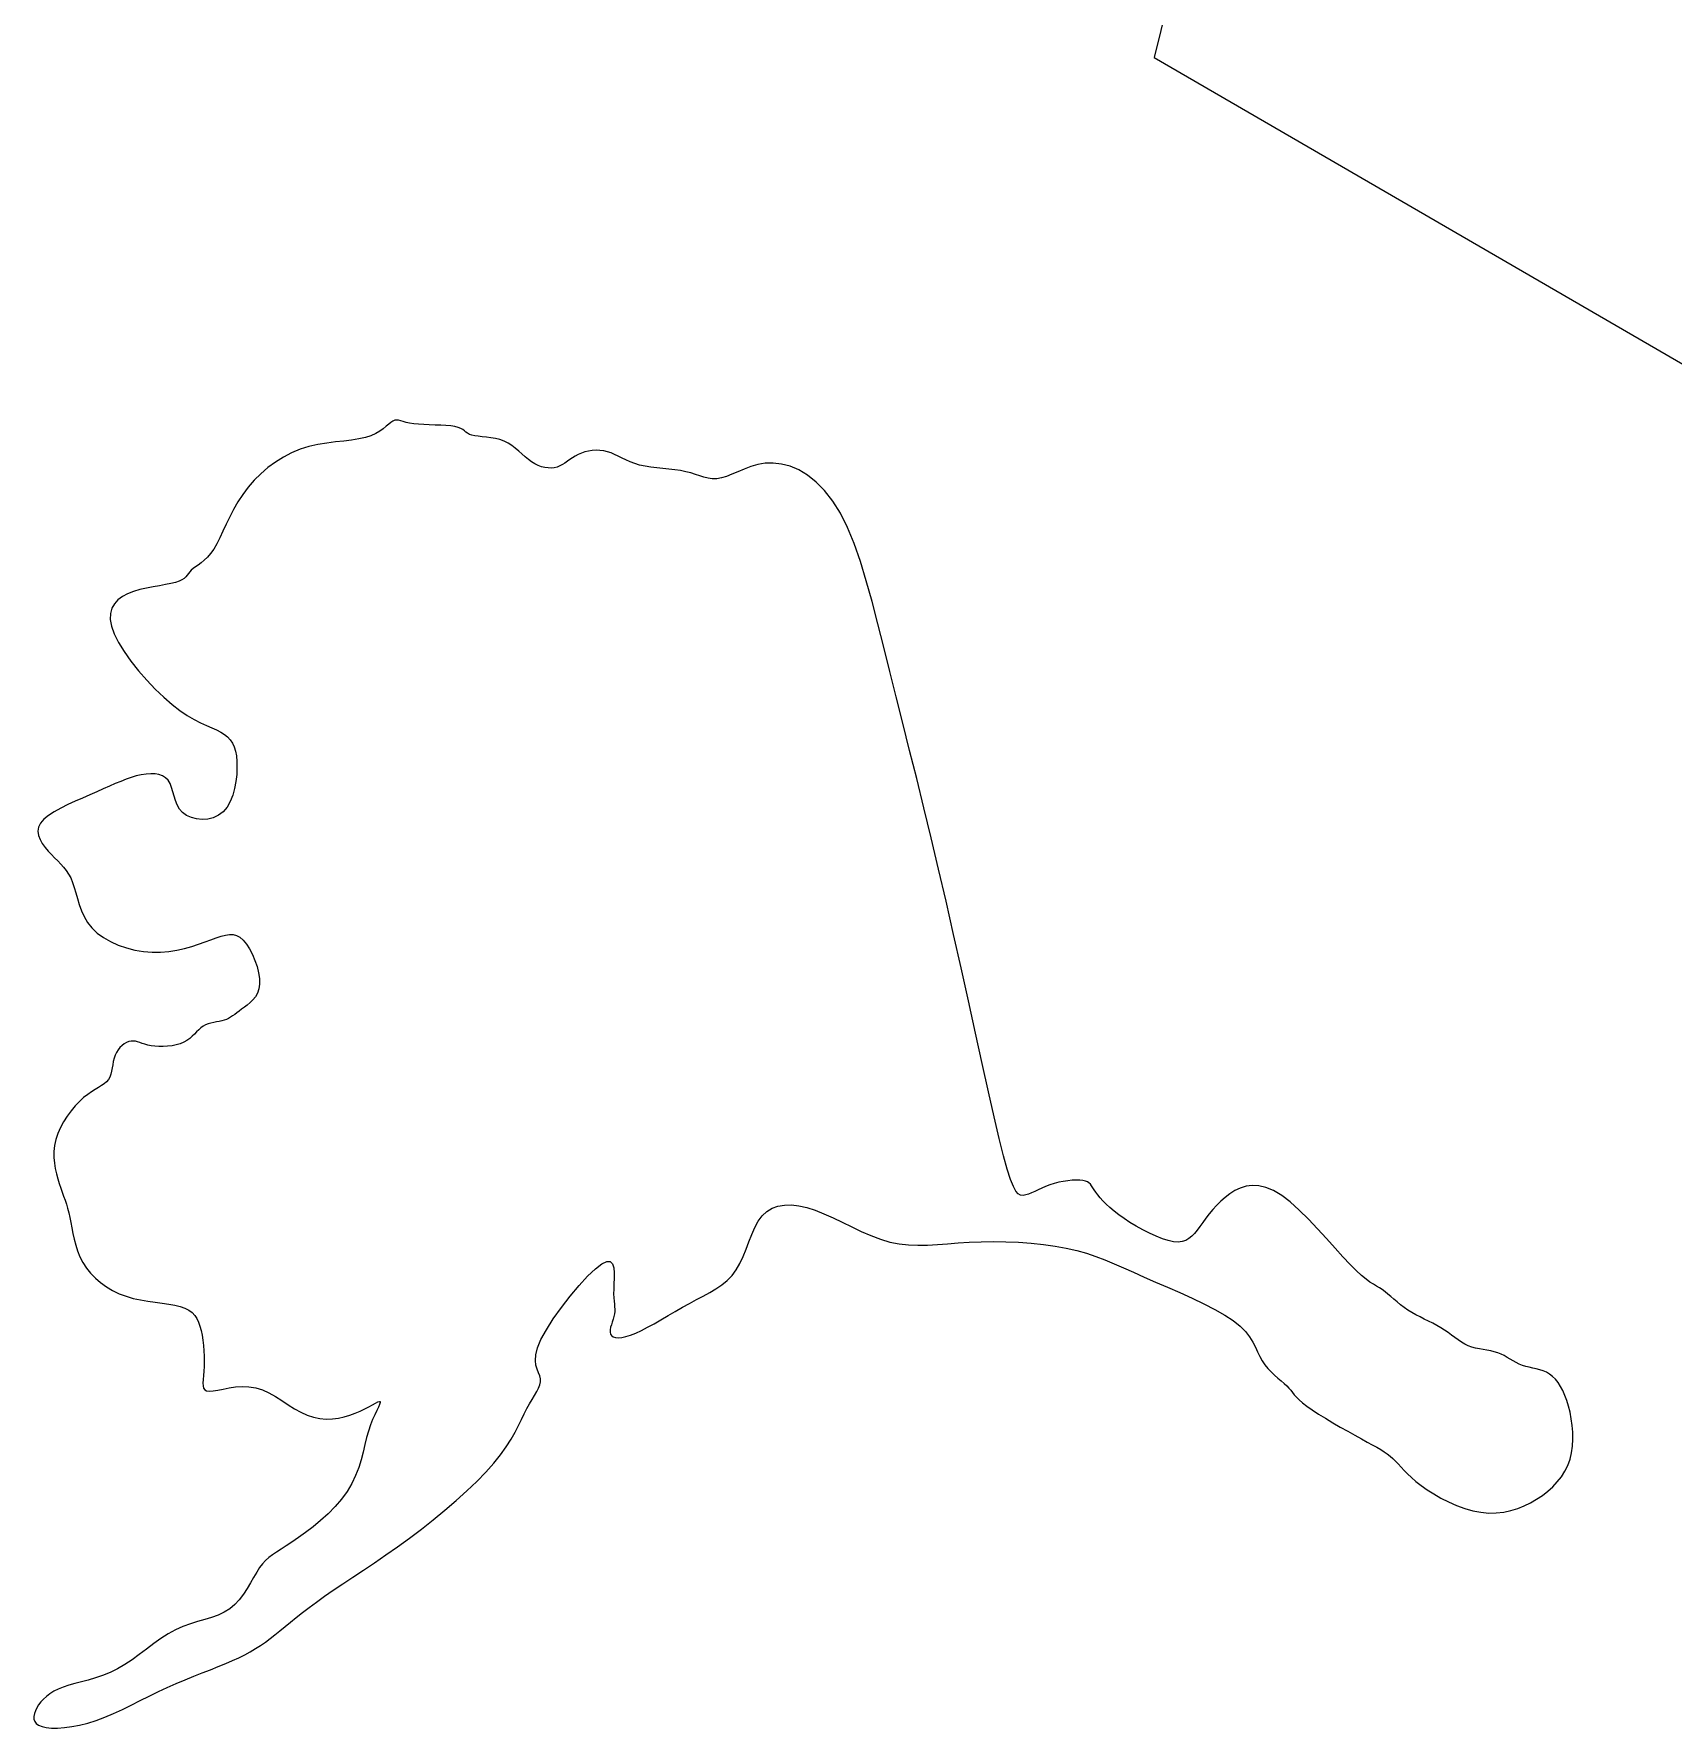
# Model space of a CAD drawing. Extents: x -21.6 to -5.8, y -9.1 to 2.6.
# Drawn here: x -21.47 to -18.67, y -8.034 to -5.14 of the extents above; entities that cross this region are included whole.
import ezdxf

# ---------------------------------------------------------------- set-up
doc = ezdxf.new("R2010")
doc.units = 0
doc.header["$MEASUREMENT"] = 0
doc.layers.add('BORDERS', color=18, linetype='CONTINUOUS')

msp = doc.modelspace()

# ---------------------------------------------------------------- linework, layer by layer
at = {"layer": 'BORDERS', "color": 7}
for p, q in [((-19.5338, -5.0883), (-19.5567, -5.1801)), ((-19.5567, -5.1801), (-18.4486, -5.8232)), ((-20.8735, -5.8144), (-20.8794, -5.8185)), ((-20.8685, -5.8103), (-20.8735, -5.8144)), ((-20.8642, -5.8066), (-20.8685, -5.8103)), ((-20.8604, -5.8035), (-20.8642, -5.8066)), ((-20.8571, -5.8013), (-20.8604, -5.8035)), ((-20.8538, -5.8), (-20.8571, -5.8013)), ((-20.8506, -5.7997), (-20.8538, -5.8)), ((-20.8473, -5.8), (-20.8506, -5.7997)), ((-20.8435, -5.8009), (-20.8473, -5.8)), ((-20.8393, -5.8021), (-20.8435, -5.8009)), ((-20.8343, -5.8035), (-20.8393, -5.8021)), ((-20.8284, -5.8048), (-20.8343, -5.8035)), ((-20.8215, -5.806), (-20.8284, -5.8048)), ((-20.8134, -5.8068), (-20.8215, -5.806)), ((-20.8043, -5.8074), (-20.8134, -5.8068)), ((-20.7948, -5.8078), (-20.8043, -5.8074)), ((-20.785, -5.8081), (-20.7948, -5.8078)), ((-20.7754, -5.8084), (-20.785, -5.8081)), ((-20.7663, -5.8089), (-20.7754, -5.8084)), ((-20.758, -5.8096), (-20.7663, -5.8089)), ((-20.751, -5.8107), (-20.758, -5.8096)), ((-20.7455, -5.8121), (-20.751, -5.8107)), ((-20.7411, -5.8139), (-20.7455, -5.8121)), ((-20.7377, -5.8159), (-20.7411, -5.8139)), ((-20.7348, -5.8181), (-20.7377, -5.8159)), ((-21.0004, -5.845), (-21.0154, -5.8496)), ((-20.9852, -5.8415), (-21.0004, -5.845)), ((-20.97, -5.839), (-20.9852, -5.8415)), ((-20.9552, -5.837), (-20.97, -5.839)), ((-20.9409, -5.8354), (-20.9552, -5.837)), ((-20.9275, -5.8337), (-20.9409, -5.8354)), ((-20.9151, -5.8319), (-20.9275, -5.8337)), ((-20.904, -5.8295), (-20.9151, -5.8319)), ((-20.8945, -5.8263), (-20.904, -5.8295)), ((-20.8863, -5.8226), (-20.8945, -5.8263)), ((-20.8794, -5.8185), (-20.8863, -5.8226)), ((-20.7322, -5.8202), (-20.7348, -5.8181)), ((-20.7294, -5.8222), (-20.7322, -5.8202)), ((-20.7262, -5.824), (-20.7294, -5.8222)), ((-20.7222, -5.8254), (-20.7262, -5.824)), ((-20.7171, -5.8265), (-20.7222, -5.8254)), ((-20.7111, -5.8273), (-20.7171, -5.8265)), ((-20.7044, -5.828), (-20.7111, -5.8273)), ((-20.6972, -5.8287), (-20.7044, -5.828)), ((-20.6896, -5.8297), (-20.6972, -5.8287)), ((-20.682, -5.831), (-20.6896, -5.8297)), ((-20.6744, -5.8329), (-20.682, -5.831)), ((-20.6671, -5.8355), (-20.6744, -5.8329)), ((-20.6603, -5.8389), (-20.6671, -5.8355)), ((-20.6539, -5.843), (-20.6603, -5.8389)), ((-20.6479, -5.8476), (-20.6539, -5.843)), ((-21.0576, -5.8713), (-21.0705, -5.8809)), ((-21.0441, -5.8629), (-21.0576, -5.8713)), ((-21.03, -5.8556), (-21.0441, -5.8629)), ((-21.0154, -5.8496), (-21.03, -5.8556)), ((-20.6421, -5.8525), (-20.6479, -5.8476)), ((-20.6366, -5.8575), (-20.6421, -5.8525)), ((-20.6311, -5.8624), (-20.6366, -5.8575)), ((-20.6256, -5.867), (-20.6311, -5.8624)), ((-20.6202, -5.871), (-20.6256, -5.867)), ((-20.6146, -5.8745), (-20.6202, -5.871)), ((-20.6089, -5.8772), (-20.6146, -5.8745)), ((-20.5632, -5.873), (-20.5675, -5.8757)), ((-20.5589, -5.87), (-20.5632, -5.873)), ((-20.5546, -5.867), (-20.5589, -5.87)), ((-20.5501, -5.8639), (-20.5546, -5.867)), ((-20.5454, -5.861), (-20.5501, -5.8639)), ((-20.5403, -5.8583), (-20.5454, -5.861)), ((-20.5348, -5.856), (-20.5403, -5.8583)), ((-20.529, -5.8541), (-20.5348, -5.856)), ((-20.5228, -5.8526), (-20.529, -5.8541)), ((-20.5165, -5.8517), (-20.5228, -5.8526)), ((-20.51, -5.8513), (-20.5165, -5.8517)), ((-20.5035, -5.8514), (-20.51, -5.8513)), ((-20.497, -5.8522), (-20.5035, -5.8514)), ((-20.4906, -5.8536), (-20.497, -5.8522)), ((-20.4844, -5.8557), (-20.4906, -5.8536)), ((-20.4783, -5.8583), (-20.4844, -5.8557)), ((-20.472, -5.8613), (-20.4783, -5.8583)), ((-20.4656, -5.8645), (-20.472, -5.8613)), ((-20.4589, -5.8678), (-20.4656, -5.8645)), ((-20.4518, -5.871), (-20.4589, -5.8678)), ((-20.444, -5.8739), (-20.4518, -5.871)), ((-20.4356, -5.8764), (-20.444, -5.8739)), ((-20.2209, -5.8735), (-20.2337, -5.8757)), ((-20.2074, -5.8731), (-20.2209, -5.8735)), ((-20.1933, -5.8747), (-20.2074, -5.8731)), ((-20.1786, -5.8786), (-20.1933, -5.8747)), ((-21.0938, -5.9025), (-21.1041, -5.9144)), ((-21.0825, -5.8913), (-21.0938, -5.9025)), ((-21.0705, -5.8809), (-21.0825, -5.8913)), ((-20.6032, -5.8793), (-20.6089, -5.8772)), ((-20.5976, -5.8807), (-20.6032, -5.8793)), ((-20.592, -5.8814), (-20.5976, -5.8807)), ((-20.5867, -5.8815), (-20.592, -5.8814)), ((-20.5815, -5.881), (-20.5867, -5.8815)), ((-20.5765, -5.8798), (-20.5815, -5.881)), ((-20.5719, -5.878), (-20.5765, -5.8798)), ((-20.5675, -5.8757), (-20.5719, -5.878)), ((-20.4264, -5.8784), (-20.4356, -5.8764)), ((-20.4166, -5.88), (-20.4264, -5.8784)), ((-20.4064, -5.8813), (-20.4166, -5.88)), ((-20.396, -5.8824), (-20.4064, -5.8813)), ((-20.3856, -5.8834), (-20.396, -5.8824)), ((-20.3754, -5.8846), (-20.3856, -5.8834)), ((-20.3656, -5.886), (-20.3754, -5.8846)), ((-20.3564, -5.8878), (-20.3656, -5.886)), ((-20.348, -5.89), (-20.3564, -5.8878)), ((-20.3402, -5.8925), (-20.348, -5.89)), ((-20.3328, -5.895), (-20.3402, -5.8925)), ((-20.3257, -5.8972), (-20.3328, -5.895)), ((-20.3187, -5.8989), (-20.3257, -5.8972)), ((-20.3115, -5.8999), (-20.3187, -5.8989)), ((-20.304, -5.8998), (-20.3115, -5.8999)), ((-20.296, -5.8985), (-20.304, -5.8998)), ((-20.2874, -5.8959), (-20.296, -5.8985)), ((-20.278, -5.8921), (-20.2874, -5.8959)), ((-20.268, -5.8878), (-20.278, -5.8921)), ((-20.2573, -5.8833), (-20.268, -5.8878)), ((-20.2458, -5.8791), (-20.2573, -5.8833)), ((-20.2337, -5.8757), (-20.2458, -5.8791)), ((-20.1637, -5.8849), (-20.1786, -5.8786)), ((-20.1488, -5.8939), (-20.1637, -5.8849)), ((-20.134, -5.9056), (-20.1488, -5.8939)), ((-21.1134, -5.9267), (-21.1217, -5.9394)), ((-21.1041, -5.9144), (-21.1134, -5.9267)), ((-20.1196, -5.9202), (-20.134, -5.9056)), ((-20.1057, -5.9379), (-20.1196, -5.9202)), ((-21.1291, -5.9523), (-21.1357, -5.9651)), ((-21.1217, -5.9394), (-21.1291, -5.9523)), ((-20.0927, -5.9589), (-20.1057, -5.9379)), ((-20.0806, -5.9832), (-20.0927, -5.9589)), ((-21.1474, -5.9896), (-21.1527, -6.0008)), ((-21.1418, -5.9776), (-21.1474, -5.9896)), ((-21.1357, -5.9651), (-21.1418, -5.9776)), ((-20.0693, -6.0107), (-20.0806, -5.9832)), ((-21.1579, -6.011), (-21.1631, -6.02)), ((-21.1527, -6.0008), (-21.1579, -6.011)), ((-20.0586, -6.0411), (-20.0693, -6.0107)), ((-21.1894, -6.0473), (-21.1939, -6.0505)), ((-21.1845, -6.0436), (-21.1894, -6.0473)), ((-21.1792, -6.0392), (-21.1845, -6.0436)), ((-21.1739, -6.0339), (-21.1792, -6.0392)), ((-21.1684, -6.0276), (-21.1739, -6.0339)), ((-21.1631, -6.02), (-21.1684, -6.0276)), ((-20.0484, -6.0742), (-20.0586, -6.0411)), ((-21.2282, -6.077), (-21.236, -6.0789)), ((-21.222, -6.0748), (-21.2282, -6.077)), ((-21.2172, -6.0725), (-21.222, -6.0748)), ((-21.2135, -6.07), (-21.2172, -6.0725)), ((-21.2107, -6.0673), (-21.2135, -6.07)), ((-21.2084, -6.0646), (-21.2107, -6.0673)), ((-21.2063, -6.0618), (-21.2084, -6.0646)), ((-21.204, -6.059), (-21.2063, -6.0618)), ((-21.2013, -6.0562), (-21.204, -6.059)), ((-21.1979, -6.0534), (-21.2013, -6.0562)), ((-21.1939, -6.0505), (-21.1979, -6.0534)), ((-20.0384, -6.1098), (-20.0484, -6.0742)), ((-21.319, -6.1011), (-21.3266, -6.1067)), ((-21.31, -6.0964), (-21.319, -6.1011)), ((-21.3, -6.0925), (-21.31, -6.0964)), ((-21.2891, -6.0893), (-21.3, -6.0925)), ((-21.2779, -6.0867), (-21.2891, -6.0893)), ((-21.2666, -6.0844), (-21.2779, -6.0867)), ((-21.2556, -6.0825), (-21.2666, -6.0844)), ((-21.2453, -6.0807), (-21.2556, -6.0825)), ((-21.236, -6.0789), (-21.2453, -6.0807)), ((-21.3394, -6.13), (-21.3397, -6.1402)), ((-21.3371, -6.1211), (-21.3394, -6.13)), ((-21.3327, -6.1133), (-21.3371, -6.1211)), ((-21.3266, -6.1067), (-21.3327, -6.1133)), ((-20.0285, -6.1477), (-20.0384, -6.1098)), ((-21.3397, -6.1402), (-21.3376, -6.1518)), ((-21.3376, -6.1518), (-21.3329, -6.1648)), ((-20.0185, -6.1875), (-20.0285, -6.1477)), ((-21.3329, -6.1648), (-21.3255, -6.1794)), ((-21.3255, -6.1794), (-21.3158, -6.195)), ((-20.0081, -6.2292), (-20.0185, -6.1875)), ((-21.3158, -6.195), (-21.3043, -6.2113)), ((-21.3043, -6.2113), (-21.2913, -6.2277)), ((-21.2913, -6.2277), (-21.2774, -6.2438)), ((-21.2774, -6.2438), (-21.2629, -6.2592)), ((-19.9973, -6.2725), (-20.0081, -6.2292)), ((-21.2629, -6.2592), (-21.2484, -6.2732)), ((-21.2484, -6.2732), (-21.2342, -6.2856)), ((-19.986, -6.3174), (-19.9973, -6.2725)), ((-21.2342, -6.2856), (-21.2208, -6.2958)), ((-21.2208, -6.2958), (-21.2082, -6.3042)), ((-21.2082, -6.3042), (-21.1964, -6.311)), ((-21.1964, -6.311), (-21.1856, -6.3166)), ((-21.1856, -6.3166), (-21.1756, -6.3212)), ((-21.1756, -6.3212), (-21.1665, -6.3252)), ((-21.1665, -6.3252), (-21.1583, -6.3289)), ((-21.1583, -6.3289), (-21.151, -6.3325)), ((-21.151, -6.3325), (-21.1447, -6.3365)), ((-21.1447, -6.3365), (-21.1392, -6.3409)), ((-19.9744, -6.3639), (-19.986, -6.3174)), ((-21.1392, -6.3409), (-21.1347, -6.3458)), ((-21.1347, -6.3458), (-21.1309, -6.3514)), ((-21.1309, -6.3514), (-21.128, -6.3578)), ((-21.128, -6.3578), (-21.1258, -6.3651)), ((-21.1258, -6.3651), (-21.1243, -6.3734)), ((-19.9624, -6.4121), (-19.9744, -6.3639)), ((-21.1243, -6.3734), (-21.1235, -6.3828)), ((-21.1233, -6.3935), (-21.1238, -6.4049)), ((-21.1235, -6.3828), (-21.1233, -6.3935)), ((-21.3314, -6.4207), (-21.3413, -6.4251)), ((-21.3219, -6.4168), (-21.3314, -6.4207)), ((-21.3128, -6.4132), (-21.3219, -6.4168)), ((-21.3039, -6.4102), (-21.3128, -6.4132)), ((-21.2953, -6.4076), (-21.3039, -6.4102)), ((-21.2868, -6.4057), (-21.2953, -6.4076)), ((-21.2786, -6.4044), (-21.2868, -6.4057)), ((-21.2707, -6.4038), (-21.2786, -6.4044)), ((-21.2633, -6.404), (-21.2707, -6.4038)), ((-21.2565, -6.4052), (-21.2633, -6.404)), ((-21.2505, -6.4074), (-21.2565, -6.4052)), ((-21.2452, -6.4106), (-21.2505, -6.4074)), ((-21.2409, -6.415), (-21.2452, -6.4106)), ((-21.2376, -6.4206), (-21.2409, -6.415)), ((-21.2351, -6.4272), (-21.2376, -6.4206)), ((-21.1252, -6.4168), (-21.1274, -6.4288)), ((-21.1238, -6.4049), (-21.1252, -6.4168)), ((-19.9501, -6.4619), (-19.9624, -6.4121)), ((-21.3996, -6.4508), (-21.4122, -6.4565)), ((-21.3869, -6.4452), (-21.3996, -6.4508)), ((-21.3745, -6.4398), (-21.3869, -6.4452)), ((-21.3628, -6.4347), (-21.3745, -6.4398)), ((-21.3517, -6.4297), (-21.3628, -6.4347)), ((-21.3413, -6.4251), (-21.3517, -6.4297)), ((-21.2329, -6.4344), (-21.2351, -6.4272)), ((-21.2308, -6.442), (-21.2329, -6.4344)), ((-21.2284, -6.4497), (-21.2308, -6.442)), ((-21.2254, -6.4571), (-21.2284, -6.4497)), ((-21.1349, -6.4511), (-21.1403, -6.4607)), ((-21.1306, -6.4403), (-21.1349, -6.4511)), ((-21.1274, -6.4288), (-21.1306, -6.4403)), ((-21.4532, -6.4814), (-21.459, -6.4881)), ((-21.4453, -6.4749), (-21.4532, -6.4814)), ((-21.4355, -6.4686), (-21.4453, -6.4749)), ((-21.4243, -6.4625), (-21.4355, -6.4686)), ((-21.4122, -6.4565), (-21.4243, -6.4625)), ((-21.2214, -6.464), (-21.2254, -6.4571)), ((-21.2161, -6.47), (-21.2214, -6.464)), ((-21.2093, -6.475), (-21.2161, -6.47)), ((-21.2012, -6.4787), (-21.2093, -6.475)), ((-21.1923, -6.481), (-21.2012, -6.4787)), ((-21.1828, -6.4819), (-21.1923, -6.481)), ((-21.1731, -6.4813), (-21.1828, -6.4819)), ((-21.1637, -6.4789), (-21.1731, -6.4813)), ((-21.1549, -6.4747), (-21.1637, -6.4789)), ((-21.147, -6.4687), (-21.1549, -6.4747)), ((-21.1403, -6.4607), (-21.147, -6.4687)), ((-19.9376, -6.5134), (-19.9501, -6.4619)), ((-21.4623, -6.495), (-21.4633, -6.502)), ((-21.4633, -6.502), (-21.4623, -6.509)), ((-21.459, -6.4881), (-21.4623, -6.495)), ((-21.4623, -6.509), (-21.4597, -6.516)), ((-21.4597, -6.516), (-21.4559, -6.5228)), ((-21.4559, -6.5228), (-21.4511, -6.5295)), ((-21.4511, -6.5295), (-21.4458, -6.5358)), ((-21.4458, -6.5358), (-21.4402, -6.5418)), ((-19.9249, -6.5667), (-19.9376, -6.5134)), ((-21.4402, -6.5418), (-21.4348, -6.5474)), ((-21.4348, -6.5474), (-21.4295, -6.5527)), ((-21.4295, -6.5527), (-21.4244, -6.558)), ((-21.4244, -6.558), (-21.4196, -6.5633)), ((-21.4196, -6.5633), (-21.4151, -6.569)), ((-21.4151, -6.569), (-21.411, -6.5751)), ((-19.9121, -6.6216), (-19.9249, -6.5667)), ((-21.411, -6.5751), (-21.4073, -6.5818)), ((-21.4073, -6.5818), (-21.404, -6.5894)), ((-21.404, -6.5894), (-21.4012, -6.5979)), ((-21.4012, -6.5979), (-21.3986, -6.6072)), ((-21.3986, -6.6072), (-21.3959, -6.6171)), ((-21.3959, -6.6171), (-21.3928, -6.6273)), ((-21.3928, -6.6273), (-21.3891, -6.6377)), ((-19.8993, -6.6781), (-19.9121, -6.6216)), ((-21.3891, -6.6377), (-21.3845, -6.6479)), ((-21.3845, -6.6479), (-21.3786, -6.6578)), ((-21.3786, -6.6578), (-21.3711, -6.6672)), ((-21.3711, -6.6672), (-21.3619, -6.6759)), ((-21.3619, -6.6759), (-21.3512, -6.6837)), ((-21.3512, -6.6837), (-21.3392, -6.6906)), ((-21.1678, -6.6873), (-21.1587, -6.684)), ((-21.1587, -6.684), (-21.1505, -6.6813)), ((-21.1505, -6.6813), (-21.143, -6.6794)), ((-21.143, -6.6794), (-21.1362, -6.6784)), ((-21.1362, -6.6784), (-21.1299, -6.6786)), ((-21.1299, -6.6786), (-21.124, -6.6801)), ((-21.124, -6.6801), (-21.1183, -6.6832)), ((-21.1183, -6.6832), (-21.1127, -6.688)), ((-19.8866, -6.7353), (-19.8993, -6.6781)), ((-21.3392, -6.6906), (-21.3261, -6.6966)), ((-21.3261, -6.6966), (-21.3122, -6.7014)), ((-21.3122, -6.7014), (-21.2978, -6.7051)), ((-21.2978, -6.7051), (-21.2831, -6.7076)), ((-21.2831, -6.7076), (-21.2684, -6.7088)), ((-21.2684, -6.7088), (-21.254, -6.7087)), ((-21.254, -6.7087), (-21.2399, -6.7073)), ((-21.2399, -6.7073), (-21.2262, -6.7051)), ((-21.2262, -6.7051), (-21.2131, -6.7021)), ((-21.2131, -6.7021), (-21.2006, -6.6986)), ((-21.2006, -6.6986), (-21.1888, -6.6949)), ((-21.1888, -6.6949), (-21.1778, -6.691)), ((-21.1778, -6.691), (-21.1678, -6.6873)), ((-21.1127, -6.688), (-21.1072, -6.6947)), ((-21.1072, -6.6947), (-21.1019, -6.703)), ((-21.1019, -6.703), (-21.097, -6.7124)), ((-21.097, -6.7124), (-21.0926, -6.7226)), ((-21.0926, -6.7226), (-21.089, -6.7331)), ((-21.089, -6.7331), (-21.0863, -6.7437)), ((-19.8741, -6.7919), (-19.8866, -6.7353)), ((-21.0858, -6.7714), (-21.0882, -6.7785)), ((-21.0863, -6.7437), (-21.0848, -6.7538)), ((-21.0846, -6.7631), (-21.0858, -6.7714)), ((-21.0848, -6.7538), (-21.0846, -6.7631)), ((-21.1057, -6.799), (-21.1107, -6.8027)), ((-21.1007, -6.7948), (-21.1057, -6.799)), ((-21.096, -6.7901), (-21.1007, -6.7948)), ((-21.0917, -6.7847), (-21.096, -6.7901)), ((-21.0882, -6.7785), (-21.0917, -6.7847)), ((-19.8621, -6.8468), (-19.8741, -6.7919)), ((-21.1678, -6.8297), (-21.1725, -6.831)), ((-21.1631, -6.8286), (-21.1678, -6.8297)), ((-21.1583, -6.8277), (-21.1631, -6.8286)), ((-21.1536, -6.8269), (-21.1583, -6.8277)), ((-21.1492, -6.826), (-21.1536, -6.8269)), ((-21.145, -6.8249), (-21.1492, -6.826)), ((-21.1411, -6.8234), (-21.145, -6.8249)), ((-21.1375, -6.8217), (-21.1411, -6.8234)), ((-21.1341, -6.8197), (-21.1375, -6.8217)), ((-21.1307, -6.8175), (-21.1341, -6.8197)), ((-21.1272, -6.815), (-21.1307, -6.8175)), ((-21.1236, -6.8122), (-21.1272, -6.815)), ((-21.1197, -6.8092), (-21.1236, -6.8122)), ((-21.1154, -6.8061), (-21.1197, -6.8092)), ((-21.1107, -6.8027), (-21.1154, -6.8061)), ((-21.2039, -6.8559), (-21.2087, -6.8594)), ((-21.1997, -6.8522), (-21.2039, -6.8559)), ((-21.1959, -6.8484), (-21.1997, -6.8522)), ((-21.1922, -6.8446), (-21.1959, -6.8484)), ((-21.1887, -6.841), (-21.1922, -6.8446)), ((-21.1851, -6.8377), (-21.1887, -6.841)), ((-21.1812, -6.8349), (-21.1851, -6.8377)), ((-21.177, -6.8327), (-21.1812, -6.8349)), ((-21.1725, -6.831), (-21.177, -6.8327)), ((-19.8506, -6.8989), (-19.8621, -6.8468)), ((-21.3315, -6.8845), (-21.3332, -6.8897)), ((-21.3292, -6.8797), (-21.3315, -6.8845)), ((-21.3264, -6.8753), (-21.3292, -6.8797)), ((-21.3231, -6.8714), (-21.3264, -6.8753)), ((-21.3195, -6.8679), (-21.3231, -6.8714)), ((-21.3157, -6.8651), (-21.3195, -6.8679)), ((-21.3118, -6.8629), (-21.3157, -6.8651)), ((-21.3079, -6.8613), (-21.3118, -6.8629)), ((-21.304, -6.8604), (-21.3079, -6.8613)), ((-21.3003, -6.8603), (-21.304, -6.8604)), ((-21.2967, -6.8607), (-21.3003, -6.8603)), ((-21.293, -6.8617), (-21.2967, -6.8607)), ((-21.2892, -6.8629), (-21.293, -6.8617)), ((-21.285, -6.8644), (-21.2892, -6.8629)), ((-21.2805, -6.8659), (-21.285, -6.8644)), ((-21.2755, -6.8673), (-21.2805, -6.8659)), ((-21.2698, -6.8685), (-21.2755, -6.8673)), ((-21.2634, -6.8693), (-21.2698, -6.8685)), ((-21.2565, -6.8697), (-21.2634, -6.8693)), ((-21.2491, -6.8697), (-21.2565, -6.8697)), ((-21.2417, -6.8692), (-21.2491, -6.8697)), ((-21.2342, -6.8683), (-21.2417, -6.8692)), ((-21.227, -6.8668), (-21.2342, -6.8683)), ((-21.2202, -6.8649), (-21.227, -6.8668)), ((-21.2141, -6.8624), (-21.2202, -6.8649)), ((-21.2087, -6.8594), (-21.2141, -6.8624)), ((-21.3375, -6.9118), (-21.3388, -6.917)), ((-21.3365, -6.9063), (-21.3375, -6.9118)), ((-21.3355, -6.9008), (-21.3365, -6.9063)), ((-21.3345, -6.8952), (-21.3355, -6.9008)), ((-21.3332, -6.8897), (-21.3345, -6.8952)), ((-19.84, -6.947), (-19.8506, -6.8989)), ((-21.3655, -6.943), (-21.3717, -6.9469)), ((-21.3598, -6.9396), (-21.3655, -6.943)), ((-21.3546, -6.9364), (-21.3598, -6.9396)), ((-21.35, -6.9332), (-21.3546, -6.9364)), ((-21.3461, -6.9299), (-21.35, -6.9332)), ((-21.3429, -6.9261), (-21.3461, -6.9299)), ((-21.3405, -6.9218), (-21.3429, -6.9261)), ((-21.3388, -6.917), (-21.3405, -6.9218)), ((-21.3995, -6.9711), (-21.4066, -6.9795)), ((-21.3923, -6.9636), (-21.3995, -6.9711)), ((-21.3852, -6.957), (-21.3923, -6.9636)), ((-21.3783, -6.9515), (-21.3852, -6.957)), ((-21.3717, -6.9469), (-21.3783, -6.9515)), ((-19.8302, -6.99), (-19.84, -6.947)), ((-21.4195, -6.9982), (-21.4249, -7.0082)), ((-21.4133, -6.9886), (-21.4195, -6.9982)), ((-21.4066, -6.9795), (-21.4133, -6.9886)), ((-19.8216, -7.0267), (-19.8302, -6.99)), ((-21.4329, -7.0288), (-21.435, -7.039)), ((-21.4295, -7.0184), (-21.4329, -7.0288)), ((-21.4249, -7.0082), (-21.4295, -7.0184)), ((-19.8141, -7.0564), (-19.8216, -7.0267)), ((-21.435, -7.039), (-21.436, -7.0492)), ((-21.436, -7.0492), (-21.436, -7.0591)), ((-21.436, -7.0591), (-21.4351, -7.0688)), ((-19.8077, -7.0794), (-19.8141, -7.0564)), ((-21.4351, -7.0688), (-21.4336, -7.0782)), ((-21.4336, -7.0782), (-21.4316, -7.0872)), ((-21.4316, -7.0872), (-21.4293, -7.0958)), ((-19.8022, -7.0966), (-19.8077, -7.0794)), ((-21.4293, -7.0958), (-21.4268, -7.1039)), ((-21.4268, -7.1039), (-21.4243, -7.1114)), ((-21.4243, -7.1114), (-21.4218, -7.1186)), ((-21.4218, -7.1186), (-21.4194, -7.1254)), ((-19.7973, -7.1088), (-19.8022, -7.0966)), ((-19.7929, -7.1169), (-19.7973, -7.1088)), ((-19.7888, -7.1215), (-19.7929, -7.1169)), ((-19.7608, -7.1172), (-19.7663, -7.1198)), ((-19.755, -7.1144), (-19.7608, -7.1172)), ((-19.7487, -7.1115), (-19.755, -7.1144)), ((-19.7421, -7.1086), (-19.7487, -7.1115)), ((-19.735, -7.1059), (-19.7421, -7.1086)), ((-19.7275, -7.1036), (-19.735, -7.1059)), ((-19.7198, -7.1016), (-19.7275, -7.1036)), ((-19.712, -7.1001), (-19.7198, -7.1016)), ((-19.7043, -7.0989), (-19.712, -7.1001)), ((-19.6969, -7.0982), (-19.7043, -7.0989)), ((-19.6901, -7.0979), (-19.6969, -7.0982)), ((-19.6839, -7.098), (-19.6901, -7.0979)), ((-19.6786, -7.0985), (-19.6839, -7.098)), ((-19.6743, -7.0995), (-19.6786, -7.0985)), ((-19.6709, -7.1009), (-19.6743, -7.0995)), ((-19.6681, -7.1028), (-19.6709, -7.1009)), ((-19.6658, -7.1051), (-19.6681, -7.1028)), ((-19.6636, -7.1078), (-19.6658, -7.1051)), ((-19.6615, -7.111), (-19.6636, -7.1078)), ((-19.6592, -7.1146), (-19.6615, -7.111)), ((-19.6565, -7.1186), (-19.6592, -7.1146)), ((-19.6531, -7.1231), (-19.6565, -7.1186)), ((-19.419, -7.1159), (-19.4276, -7.1213)), ((-19.4098, -7.1116), (-19.419, -7.1159)), ((-19.3999, -7.1085), (-19.4098, -7.1116)), ((-19.3894, -7.1071), (-19.3999, -7.1085)), ((-19.378, -7.1076), (-19.3894, -7.1071)), ((-19.3659, -7.1104), (-19.378, -7.1076)), ((-19.3529, -7.1157), (-19.3659, -7.1104)), ((-19.339, -7.124), (-19.3529, -7.1157)), ((-21.4194, -7.1254), (-21.417, -7.1322)), ((-21.417, -7.1322), (-21.4147, -7.1391)), ((-21.4147, -7.1391), (-21.4126, -7.1461)), ((-21.4126, -7.1461), (-21.4105, -7.1536)), ((-20.2183, -7.1515), (-20.2093, -7.1461)), ((-20.2093, -7.1461), (-20.1993, -7.1425)), ((-20.1993, -7.1425), (-20.1882, -7.1406)), ((-20.1882, -7.1406), (-20.1763, -7.1404)), ((-20.1763, -7.1404), (-20.1635, -7.1419)), ((-20.1635, -7.1419), (-20.1499, -7.1449)), ((-20.1499, -7.1449), (-20.1356, -7.1495)), ((-19.7848, -7.1237), (-19.7888, -7.1215)), ((-19.7806, -7.124), (-19.7848, -7.1237)), ((-19.7762, -7.1233), (-19.7806, -7.124)), ((-19.7714, -7.1218), (-19.7762, -7.1233)), ((-19.7663, -7.1198), (-19.7714, -7.1218)), ((-19.6491, -7.128), (-19.6531, -7.1231)), ((-19.6444, -7.1333), (-19.6491, -7.128)), ((-19.6388, -7.1388), (-19.6444, -7.1333)), ((-19.6325, -7.1447), (-19.6388, -7.1388)), ((-19.6253, -7.1508), (-19.6325, -7.1447)), ((-19.4566, -7.1484), (-19.4627, -7.1558)), ((-19.4501, -7.1411), (-19.4566, -7.1484)), ((-19.4431, -7.1341), (-19.4501, -7.1411)), ((-19.4356, -7.1274), (-19.4431, -7.1341)), ((-19.4276, -7.1213), (-19.4356, -7.1274)), ((-19.3243, -7.1353), (-19.339, -7.124)), ((-19.3089, -7.1491), (-19.3243, -7.1353)), ((-21.4105, -7.1536), (-21.4087, -7.1616)), ((-21.4087, -7.1616), (-21.407, -7.1702)), ((-21.407, -7.1702), (-21.4053, -7.1794)), ((-20.2388, -7.1788), (-20.233, -7.1681)), ((-20.233, -7.1681), (-20.2262, -7.1589)), ((-20.2262, -7.1589), (-20.2183, -7.1515)), ((-20.1356, -7.1495), (-20.1207, -7.1554)), ((-20.1207, -7.1554), (-20.1053, -7.1624)), ((-20.1053, -7.1624), (-20.0895, -7.17)), ((-20.0895, -7.17), (-20.0734, -7.1779)), ((-19.6172, -7.1571), (-19.6253, -7.1508)), ((-19.6081, -7.1636), (-19.6172, -7.1571)), ((-19.5981, -7.1702), (-19.6081, -7.1636)), ((-19.5874, -7.1766), (-19.5981, -7.1702)), ((-19.5762, -7.1829), (-19.5874, -7.1766)), ((-19.4786, -7.177), (-19.4833, -7.1833)), ((-19.4737, -7.1702), (-19.4786, -7.177)), ((-19.4684, -7.1631), (-19.4737, -7.1702)), ((-19.4627, -7.1558), (-19.4684, -7.1631)), ((-19.2932, -7.1645), (-19.3089, -7.1491)), ((-19.2776, -7.181), (-19.2932, -7.1645)), ((-21.4053, -7.1794), (-21.4035, -7.189)), ((-21.4035, -7.189), (-21.4014, -7.1989)), ((-21.4014, -7.1989), (-21.3988, -7.2089)), ((-20.2537, -7.2159), (-20.2489, -7.2032)), ((-20.2489, -7.2032), (-20.244, -7.1906)), ((-20.244, -7.1906), (-20.2388, -7.1788)), ((-20.0734, -7.1779), (-20.0571, -7.1856)), ((-20.0571, -7.1856), (-20.0407, -7.1928)), ((-20.0407, -7.1928), (-20.0243, -7.199)), ((-20.0243, -7.199), (-20.0081, -7.2038)), ((-20.0081, -7.2038), (-19.9921, -7.207)), ((-19.9098, -7.2065), (-19.8916, -7.205)), ((-19.8916, -7.205), (-19.8726, -7.2038)), ((-19.8726, -7.2038), (-19.8524, -7.2031)), ((-19.8524, -7.2031), (-19.8315, -7.2029)), ((-19.8315, -7.2029), (-19.81, -7.2032)), ((-19.81, -7.2032), (-19.7884, -7.2041)), ((-19.7884, -7.2041), (-19.767, -7.2056)), ((-19.767, -7.2056), (-19.746, -7.2077)), ((-19.5649, -7.1887), (-19.5762, -7.1829)), ((-19.5536, -7.1938), (-19.5649, -7.1887)), ((-19.5428, -7.198), (-19.5536, -7.1938)), ((-19.5327, -7.2012), (-19.5428, -7.198)), ((-19.5236, -7.2032), (-19.5327, -7.2012)), ((-19.5156, -7.2037), (-19.5236, -7.2032)), ((-19.5087, -7.2029), (-19.5156, -7.2037)), ((-19.5027, -7.201), (-19.5087, -7.2029)), ((-19.4973, -7.1979), (-19.5027, -7.201)), ((-19.4924, -7.1938), (-19.4973, -7.1979)), ((-19.4878, -7.1889), (-19.4924, -7.1938)), ((-19.4833, -7.1833), (-19.4878, -7.1889)), ((-19.2624, -7.1977), (-19.2776, -7.181)), ((-19.2479, -7.214), (-19.2624, -7.1977)), ((-21.3988, -7.2089), (-21.3956, -7.219)), ((-21.3956, -7.219), (-21.3915, -7.229)), ((-21.3915, -7.229), (-21.3866, -7.2387)), ((-20.2642, -7.2405), (-20.2587, -7.2285)), ((-20.2587, -7.2285), (-20.2537, -7.2159)), ((-19.9921, -7.207), (-19.9762, -7.2087)), ((-19.9762, -7.2087), (-19.9602, -7.2092)), ((-19.9602, -7.2092), (-19.9439, -7.2089)), ((-19.9439, -7.2089), (-19.9271, -7.2078)), ((-19.9271, -7.2078), (-19.9098, -7.2065)), ((-19.746, -7.2077), (-19.7258, -7.2105)), ((-19.7258, -7.2105), (-19.7068, -7.2139)), ((-19.7068, -7.2139), (-19.6891, -7.218)), ((-19.6891, -7.218), (-19.6724, -7.2228)), ((-19.6724, -7.2228), (-19.6565, -7.2282)), ((-19.6565, -7.2282), (-19.6409, -7.2342)), ((-19.6409, -7.2342), (-19.6252, -7.2407)), ((-19.2344, -7.229), (-19.2479, -7.214)), ((-19.2223, -7.2421), (-19.2344, -7.229)), ((-21.3866, -7.2387), (-21.3805, -7.2481)), ((-21.3805, -7.2481), (-21.3733, -7.257)), ((-21.3733, -7.257), (-21.3652, -7.2653)), ((-20.5391, -7.2781), (-20.5245, -7.2622)), ((-20.5245, -7.2622), (-20.5112, -7.2494)), ((-20.5112, -7.2494), (-20.5, -7.2407)), ((-20.5, -7.2407), (-20.4916, -7.2368)), ((-20.4916, -7.2368), (-20.4857, -7.2372)), ((-20.4857, -7.2372), (-20.482, -7.2411)), ((-20.482, -7.2411), (-20.4799, -7.2477)), ((-20.4799, -7.2477), (-20.4791, -7.2561)), ((-20.4791, -7.2561), (-20.4791, -7.2655)), ((-20.2861, -7.2695), (-20.2778, -7.2611)), ((-20.2778, -7.2611), (-20.2705, -7.2514)), ((-20.2705, -7.2514), (-20.2642, -7.2405)), ((-19.6252, -7.2407), (-19.609, -7.2478)), ((-19.609, -7.2478), (-19.5921, -7.2554)), ((-19.5921, -7.2554), (-19.5739, -7.2635)), ((-19.5739, -7.2635), (-19.5544, -7.272)), ((-19.2117, -7.2526), (-19.2223, -7.2421)), ((-19.2027, -7.2608), (-19.2117, -7.2526)), ((-19.1949, -7.2672), (-19.2027, -7.2608)), ((-21.3652, -7.2653), (-21.3562, -7.2731)), ((-21.3562, -7.2731), (-21.3464, -7.2801)), ((-21.3464, -7.2801), (-21.3358, -7.2864)), ((-21.3358, -7.2864), (-21.3245, -7.2919)), ((-21.3245, -7.2919), (-21.3127, -7.2964)), ((-20.5543, -7.2961), (-20.5391, -7.2781)), ((-20.4799, -7.2843), (-20.48, -7.2922)), ((-20.48, -7.2922), (-20.4797, -7.2989)), ((-20.4795, -7.2752), (-20.4799, -7.2843)), ((-20.4791, -7.2655), (-20.4795, -7.2752)), ((-20.3269, -7.2961), (-20.3157, -7.29)), ((-20.3157, -7.29), (-20.3052, -7.2837)), ((-20.3052, -7.2837), (-20.2953, -7.277)), ((-20.2953, -7.277), (-20.2861, -7.2695)), ((-19.5544, -7.272), (-19.5338, -7.2809)), ((-19.5338, -7.2809), (-19.5128, -7.2901)), ((-19.5128, -7.2901), (-19.492, -7.2995)), ((-19.1882, -7.2721), (-19.1949, -7.2672)), ((-19.1823, -7.2759), (-19.1882, -7.2721)), ((-19.177, -7.279), (-19.1823, -7.2759)), ((-19.172, -7.2819), (-19.177, -7.279)), ((-19.1672, -7.285), (-19.172, -7.2819)), ((-19.1624, -7.2885), (-19.1672, -7.285)), ((-19.1575, -7.2925), (-19.1624, -7.2885)), ((-19.1524, -7.2968), (-19.1575, -7.2925)), ((-21.3127, -7.2964), (-21.3004, -7.2999)), ((-21.3004, -7.2999), (-21.2879, -7.3027)), ((-21.2879, -7.3027), (-21.2753, -7.3049)), ((-21.2753, -7.3049), (-21.2629, -7.3066)), ((-21.2629, -7.3066), (-21.251, -7.3082)), ((-21.251, -7.3082), (-21.2397, -7.3098)), ((-21.2397, -7.3098), (-21.2293, -7.3116)), ((-21.2293, -7.3116), (-21.2201, -7.3138)), ((-21.2201, -7.3138), (-21.2122, -7.3167)), ((-21.2122, -7.3167), (-21.2056, -7.3201)), ((-21.2056, -7.3201), (-21.2001, -7.3242)), ((-20.583, -7.3348), (-20.5692, -7.3154)), ((-20.5692, -7.3154), (-20.5543, -7.2961)), ((-20.4797, -7.2989), (-20.4792, -7.3047)), ((-20.4792, -7.3047), (-20.4787, -7.3097)), ((-20.4787, -7.3097), (-20.4783, -7.3142)), ((-20.4783, -7.3142), (-20.478, -7.3184)), ((-20.478, -7.3184), (-20.4781, -7.3224)), ((-20.3748, -7.3223), (-20.3626, -7.3152)), ((-20.3626, -7.3152), (-20.3504, -7.3085)), ((-20.3504, -7.3085), (-20.3384, -7.3021)), ((-20.3384, -7.3021), (-20.3269, -7.2961)), ((-19.492, -7.2995), (-19.4718, -7.3091)), ((-19.4718, -7.3091), (-19.453, -7.3187)), ((-19.453, -7.3187), (-19.4361, -7.3284)), ((-19.1472, -7.3014), (-19.1524, -7.2968)), ((-19.1417, -7.3061), (-19.1472, -7.3014)), ((-19.136, -7.3108), (-19.1417, -7.3061)), ((-19.13, -7.3155), (-19.136, -7.3108)), ((-19.1236, -7.3199), (-19.13, -7.3155)), ((-19.1169, -7.324), (-19.1236, -7.3199)), ((-21.2001, -7.3242), (-21.1955, -7.329)), ((-21.1955, -7.329), (-21.1919, -7.3344)), ((-21.1919, -7.3344), (-21.1889, -7.3405)), ((-21.1889, -7.3405), (-21.1865, -7.3473)), ((-21.1865, -7.3473), (-21.1846, -7.3547)), ((-20.5949, -7.3534), (-20.583, -7.3348)), ((-20.4851, -7.3494), (-20.4859, -7.3536)), ((-20.4839, -7.3449), (-20.4851, -7.3494)), ((-20.4824, -7.3403), (-20.4839, -7.3449)), ((-20.4809, -7.3356), (-20.4824, -7.3403)), ((-20.4796, -7.331), (-20.4809, -7.3356)), ((-20.4786, -7.3266), (-20.4796, -7.331)), ((-20.4781, -7.3224), (-20.4786, -7.3266)), ((-20.4326, -7.3549), (-20.422, -7.3494)), ((-20.422, -7.3494), (-20.4108, -7.3432)), ((-20.4108, -7.3432), (-20.3991, -7.3365)), ((-20.3991, -7.3365), (-20.3871, -7.3294)), ((-20.3871, -7.3294), (-20.3748, -7.3223)), ((-19.4361, -7.3284), (-19.4216, -7.338)), ((-19.4216, -7.338), (-19.4099, -7.3475)), ((-19.4099, -7.3475), (-19.4008, -7.3568)), ((-19.1099, -7.3279), (-19.1169, -7.324)), ((-19.1027, -7.3316), (-19.1099, -7.3279)), ((-19.0954, -7.3352), (-19.1027, -7.3316)), ((-19.0881, -7.3388), (-19.0954, -7.3352)), ((-19.081, -7.3424), (-19.0881, -7.3388)), ((-19.074, -7.3461), (-19.081, -7.3424)), ((-19.0672, -7.35), (-19.074, -7.3461)), ((-19.0609, -7.3542), (-19.0672, -7.35)), ((-21.1846, -7.3547), (-21.1829, -7.3629)), ((-21.1829, -7.3629), (-21.1816, -7.3715)), ((-21.1816, -7.3715), (-21.1806, -7.3805)), ((-20.6099, -7.3844), (-20.6041, -7.3702)), ((-20.6041, -7.3702), (-20.5949, -7.3534)), ((-20.4859, -7.3536), (-20.486, -7.3575)), ((-20.486, -7.3575), (-20.4853, -7.3608)), ((-20.4853, -7.3608), (-20.4835, -7.3635)), ((-20.4835, -7.3635), (-20.4806, -7.3655)), ((-20.4806, -7.3655), (-20.4767, -7.3667)), ((-20.4767, -7.3667), (-20.4718, -7.3672)), ((-20.4718, -7.3672), (-20.4659, -7.3667)), ((-20.4659, -7.3667), (-20.459, -7.3653)), ((-20.459, -7.3653), (-20.4512, -7.3629)), ((-20.4512, -7.3629), (-20.4423, -7.3594)), ((-20.4423, -7.3594), (-20.4326, -7.3549)), ((-19.4008, -7.3568), (-19.3937, -7.3659)), ((-19.3937, -7.3659), (-19.3883, -7.3747)), ((-19.3883, -7.3747), (-19.3839, -7.3832)), ((-19.0548, -7.3585), (-19.0609, -7.3542)), ((-19.049, -7.3628), (-19.0548, -7.3585)), ((-19.0432, -7.367), (-19.049, -7.3628)), ((-19.0376, -7.371), (-19.0432, -7.367)), ((-19.0319, -7.3748), (-19.0376, -7.371)), ((-19.0262, -7.3781), (-19.0319, -7.3748)), ((-19.0203, -7.3809), (-19.0262, -7.3781)), ((-21.1806, -7.3805), (-21.1799, -7.3896)), ((-21.1799, -7.3896), (-21.1795, -7.3988)), ((-21.1795, -7.3988), (-21.1794, -7.4078)), ((-21.1794, -7.4078), (-21.1795, -7.4164)), ((-20.6136, -7.4061), (-20.6129, -7.3963)), ((-20.6127, -7.4143), (-20.6136, -7.4061)), ((-20.6129, -7.3963), (-20.6099, -7.3844)), ((-19.3839, -7.3832), (-19.3801, -7.3914)), ((-19.3801, -7.3914), (-19.3765, -7.3991)), ((-19.3765, -7.3991), (-19.3726, -7.4064)), ((-19.3726, -7.4064), (-19.3679, -7.4132)), ((-19.0141, -7.3831), (-19.0203, -7.3809)), ((-19.0078, -7.3849), (-19.0141, -7.3831)), ((-19.0013, -7.3863), (-19.0078, -7.3849)), ((-18.9948, -7.3874), (-19.0013, -7.3863)), ((-18.9884, -7.3886), (-18.9948, -7.3874)), ((-18.982, -7.3898), (-18.9884, -7.3886)), ((-18.9759, -7.3912), (-18.982, -7.3898)), ((-18.9699, -7.393), (-18.9759, -7.3912)), ((-18.9643, -7.3952), (-18.9699, -7.393)), ((-18.9589, -7.3978), (-18.9643, -7.3952)), ((-18.9537, -7.4007), (-18.9589, -7.3978)), ((-18.9485, -7.4037), (-18.9537, -7.4007)), ((-18.9434, -7.4067), (-18.9485, -7.4037)), ((-18.9383, -7.4096), (-18.9434, -7.4067)), ((-21.1804, -7.4319), (-21.181, -7.4386)), ((-21.1799, -7.4245), (-21.1804, -7.4319)), ((-21.1795, -7.4164), (-21.1799, -7.4245)), ((-20.6107, -7.4211), (-20.6127, -7.4143)), ((-20.6083, -7.427), (-20.6107, -7.4211)), ((-20.6061, -7.4322), (-20.6083, -7.427)), ((-20.6047, -7.4372), (-20.6061, -7.4322)), ((-20.6047, -7.4424), (-20.6047, -7.4372)), ((-19.3679, -7.4132), (-19.3627, -7.4195)), ((-19.3627, -7.4195), (-19.357, -7.4254)), ((-19.357, -7.4254), (-19.3512, -7.4309)), ((-19.3512, -7.4309), (-19.3454, -7.436)), ((-19.3454, -7.436), (-19.3398, -7.4407)), ((-18.9331, -7.4122), (-18.9383, -7.4096)), ((-18.9276, -7.4144), (-18.9331, -7.4122)), ((-18.922, -7.4162), (-18.9276, -7.4144)), ((-18.9162, -7.4177), (-18.922, -7.4162)), ((-18.9102, -7.419), (-18.9162, -7.4177)), ((-18.9042, -7.4203), (-18.9102, -7.419)), ((-18.8983, -7.4218), (-18.9042, -7.4203)), ((-18.8924, -7.4237), (-18.8983, -7.4218)), ((-18.8868, -7.4261), (-18.8924, -7.4237)), ((-18.8813, -7.4292), (-18.8868, -7.4261)), ((-18.8762, -7.4332), (-18.8813, -7.4292)), ((-18.8714, -7.438), (-18.8762, -7.4332)), ((-21.181, -7.4386), (-21.1814, -7.4445)), ((-21.1814, -7.4445), (-21.1812, -7.4494)), ((-21.1812, -7.4494), (-21.1803, -7.4534)), ((-21.1803, -7.4534), (-21.1783, -7.4563)), ((-21.1783, -7.4563), (-21.1752, -7.4581)), ((-21.1752, -7.4581), (-21.1705, -7.4587)), ((-21.1705, -7.4587), (-21.1641, -7.4581)), ((-21.1641, -7.4581), (-21.1562, -7.4567)), ((-21.1562, -7.4567), (-21.1471, -7.4549)), ((-21.1471, -7.4549), (-21.1369, -7.4529)), ((-21.1369, -7.4529), (-21.126, -7.4513)), ((-21.126, -7.4513), (-21.1146, -7.4505)), ((-21.1146, -7.4505), (-21.1029, -7.4508)), ((-21.1029, -7.4508), (-21.0913, -7.4527)), ((-21.0913, -7.4527), (-21.0798, -7.4563)), ((-21.0798, -7.4563), (-21.0686, -7.4615)), ((-21.0686, -7.4615), (-21.0575, -7.4678)), ((-20.6192, -7.4725), (-20.6149, -7.4656)), ((-20.6149, -7.4656), (-20.6112, -7.4592)), ((-20.6112, -7.4592), (-20.6081, -7.4533)), ((-20.6081, -7.4533), (-20.6058, -7.4477)), ((-20.6058, -7.4477), (-20.6047, -7.4424)), ((-19.3398, -7.4407), (-19.3347, -7.4452)), ((-19.3347, -7.4452), (-19.3303, -7.4493)), ((-19.3303, -7.4493), (-19.3267, -7.4532)), ((-19.3267, -7.4532), (-19.3235, -7.457)), ((-19.3235, -7.457), (-19.3206, -7.4608)), ((-19.3206, -7.4608), (-19.3175, -7.4647)), ((-19.3175, -7.4647), (-19.3138, -7.4689)), ((-18.8669, -7.4437), (-18.8714, -7.438)), ((-18.8627, -7.4502), (-18.8669, -7.4437)), ((-18.8589, -7.4575), (-18.8627, -7.4502)), ((-18.8553, -7.4656), (-18.8589, -7.4575)), ((-18.8521, -7.4745), (-18.8553, -7.4656)), ((-21.0575, -7.4678), (-21.0466, -7.4746)), ((-21.0466, -7.4746), (-21.0357, -7.4817)), ((-21.0357, -7.4817), (-21.0249, -7.4885)), ((-21.0249, -7.4885), (-21.0142, -7.4946)), ((-21.0142, -7.4946), (-21.0034, -7.4996)), ((-20.9215, -7.4963), (-20.913, -7.4926)), ((-20.913, -7.4926), (-20.9051, -7.4888)), ((-20.9051, -7.4888), (-20.8981, -7.4851)), ((-20.8981, -7.4851), (-20.892, -7.4817)), ((-20.892, -7.4817), (-20.8868, -7.4789)), ((-20.8846, -7.4915), (-20.8879, -7.4986)), ((-20.8868, -7.4789), (-20.8828, -7.4768)), ((-20.8817, -7.4856), (-20.8846, -7.4915)), ((-20.8828, -7.4768), (-20.88, -7.4759)), ((-20.8796, -7.4811), (-20.8817, -7.4856)), ((-20.88, -7.4759), (-20.8785, -7.4761)), ((-20.8785, -7.4779), (-20.8796, -7.4811)), ((-20.8785, -7.4761), (-20.8785, -7.4779)), ((-20.6327, -7.4972), (-20.6282, -7.4882)), ((-20.6282, -7.4882), (-20.6237, -7.48)), ((-20.6237, -7.48), (-20.6192, -7.4725)), ((-19.3138, -7.4689), (-19.3093, -7.4735)), ((-19.3093, -7.4735), (-19.3035, -7.4785)), ((-19.3035, -7.4785), (-19.2961, -7.4842)), ((-19.2961, -7.4842), (-19.2869, -7.4906)), ((-19.2869, -7.4906), (-19.2761, -7.4975)), ((-18.8491, -7.4842), (-18.8521, -7.4745)), ((-18.8465, -7.4946), (-18.8491, -7.4842)), ((-18.8444, -7.5056), (-18.8465, -7.4946)), ((-21.0034, -7.4996), (-20.9925, -7.5031)), ((-20.9925, -7.5031), (-20.9817, -7.5052)), ((-20.9817, -7.5052), (-20.971, -7.5061)), ((-20.971, -7.5061), (-20.9604, -7.5057)), ((-20.9604, -7.5057), (-20.9501, -7.5045)), ((-20.9501, -7.5045), (-20.9401, -7.5024)), ((-20.9401, -7.5024), (-20.9306, -7.4996)), ((-20.9306, -7.4996), (-20.9215, -7.4963)), ((-20.8952, -7.5161), (-20.8987, -7.5265)), ((-20.8916, -7.5068), (-20.8952, -7.5161)), ((-20.8879, -7.4986), (-20.8916, -7.5068)), ((-20.6483, -7.5286), (-20.6425, -7.5173)), ((-20.6425, -7.5173), (-20.6374, -7.5068)), ((-20.6374, -7.5068), (-20.6327, -7.4972)), ((-19.2761, -7.4975), (-19.2643, -7.5048)), ((-19.2643, -7.5048), (-19.2517, -7.5123)), ((-19.2517, -7.5123), (-19.2389, -7.5197)), ((-19.2389, -7.5197), (-19.2262, -7.5269)), ((-18.8427, -7.517), (-18.8444, -7.5056)), ((-18.8417, -7.5287), (-18.8427, -7.517)), ((-20.9047, -7.5498), (-20.9078, -7.5624)), ((-20.9018, -7.5377), (-20.9047, -7.5498)), ((-20.8987, -7.5265), (-20.9018, -7.5377)), ((-20.673, -7.567), (-20.6633, -7.5534)), ((-20.6633, -7.5534), (-20.6552, -7.5406)), ((-20.6552, -7.5406), (-20.6483, -7.5286)), ((-19.2262, -7.5269), (-19.214, -7.5337)), ((-19.214, -7.5337), (-19.2028, -7.5399)), ((-19.2028, -7.5399), (-19.1929, -7.5453)), ((-19.1929, -7.5453), (-19.1842, -7.55)), ((-19.1842, -7.55), (-19.1766, -7.5543)), ((-18.8438, -7.5637), (-18.8421, -7.5522)), ((-18.8421, -7.5522), (-18.8415, -7.5405)), ((-18.8415, -7.5405), (-18.8417, -7.5287)), ((-20.9112, -7.5756), (-20.9154, -7.5891)), ((-20.9078, -7.5624), (-20.9112, -7.5756)), ((-20.6982, -7.5967), (-20.6846, -7.5815)), ((-20.6846, -7.5815), (-20.673, -7.567)), ((-19.1766, -7.5543), (-19.1699, -7.5581)), ((-19.1699, -7.5581), (-19.164, -7.5619)), ((-19.164, -7.5619), (-19.1586, -7.5655)), ((-19.1586, -7.5655), (-19.1537, -7.5693)), ((-19.1537, -7.5693), (-19.1491, -7.5734)), ((-19.1491, -7.5734), (-19.1446, -7.5779)), ((-19.1446, -7.5779), (-19.1401, -7.5828)), ((-18.8503, -7.5853), (-18.8464, -7.5747)), ((-18.8464, -7.5747), (-18.8438, -7.5637)), ((-20.9206, -7.6027), (-20.927, -7.6163)), ((-20.9154, -7.5891), (-20.9206, -7.6027)), ((-20.7136, -7.6125), (-20.6982, -7.5967)), ((-19.1401, -7.5828), (-19.1352, -7.5881)), ((-19.1352, -7.5881), (-19.13, -7.5938)), ((-19.13, -7.5938), (-19.1241, -7.5998)), ((-19.1241, -7.5998), (-19.1174, -7.6061)), ((-19.1174, -7.6061), (-19.1097, -7.6128)), ((-18.8682, -7.6135), (-18.8613, -7.6047)), ((-18.8613, -7.6047), (-18.8553, -7.5952)), ((-18.8553, -7.5952), (-18.8503, -7.5853)), ((-20.9349, -7.6298), (-20.9446, -7.6429)), ((-20.927, -7.6163), (-20.9349, -7.6298)), ((-20.7489, -7.6453), (-20.7306, -7.6288)), ((-20.7306, -7.6288), (-20.7136, -7.6125)), ((-19.1097, -7.6128), (-19.1008, -7.6197)), ((-19.1008, -7.6197), (-19.0906, -7.6268)), ((-19.0906, -7.6268), (-19.0792, -7.634)), ((-19.0792, -7.634), (-19.0669, -7.641)), ((-18.9035, -7.6432), (-18.8937, -7.6366)), ((-18.8937, -7.6366), (-18.8845, -7.6295)), ((-18.8845, -7.6295), (-18.8759, -7.6218)), ((-18.8759, -7.6218), (-18.8682, -7.6135)), ((-20.9677, -7.6678), (-20.9805, -7.6793)), ((-20.9556, -7.6556), (-20.9677, -7.6678)), ((-20.9446, -7.6429), (-20.9556, -7.6556)), ((-20.7881, -7.6781), (-20.7682, -7.6618)), ((-20.7682, -7.6618), (-20.7489, -7.6453)), ((-19.0669, -7.641), (-19.0538, -7.6475)), ((-19.0538, -7.6475), (-19.0403, -7.6535)), ((-19.0403, -7.6535), (-19.0264, -7.6586)), ((-19.0264, -7.6586), (-19.0125, -7.6626)), ((-19.0125, -7.6626), (-18.9988, -7.6653)), ((-18.9988, -7.6653), (-18.9854, -7.6666)), ((-18.9854, -7.6666), (-18.9724, -7.6665)), ((-18.9724, -7.6665), (-18.9598, -7.6651)), ((-18.9598, -7.6651), (-18.9476, -7.6625)), ((-18.9476, -7.6625), (-18.9359, -7.659)), ((-18.9359, -7.659), (-18.9246, -7.6545)), ((-18.9246, -7.6545), (-18.9138, -7.6492)), ((-18.9138, -7.6492), (-18.9035, -7.6432)), ((-20.9934, -7.69), (-21.0062, -7.6998)), ((-20.9805, -7.6793), (-20.9934, -7.69)), ((-20.8289, -7.7096), (-20.8084, -7.6941)), ((-20.8084, -7.6941), (-20.7881, -7.6781)), ((-21.0394, -7.7227), (-21.0481, -7.7283)), ((-21.0295, -7.7163), (-21.0394, -7.7227)), ((-21.0183, -7.7086), (-21.0295, -7.7163)), ((-21.0062, -7.6998), (-21.0183, -7.7086)), ((-20.8691, -7.7383), (-20.8491, -7.7243)), ((-20.8491, -7.7243), (-20.8289, -7.7096)), ((-21.0795, -7.7532), (-21.0846, -7.7599)), ((-21.0743, -7.7475), (-21.0795, -7.7532)), ((-21.0687, -7.7425), (-21.0743, -7.7475)), ((-21.0626, -7.7378), (-21.0687, -7.7425)), ((-21.0558, -7.7332), (-21.0626, -7.7378)), ((-21.0481, -7.7283), (-21.0558, -7.7332)), ((-20.9074, -7.7642), (-20.8885, -7.7516)), ((-20.8885, -7.7516), (-20.8691, -7.7383)), ((-21.0948, -7.7766), (-21.1002, -7.7861)), ((-21.0896, -7.7678), (-21.0948, -7.7766)), ((-21.0846, -7.7599), (-21.0896, -7.7678)), ((-20.9427, -7.7877), (-20.9255, -7.7763)), ((-20.9255, -7.7763), (-20.9074, -7.7642)), ((-21.1123, -7.8055), (-21.1193, -7.8147)), ((-21.106, -7.7958), (-21.1123, -7.8055)), ((-21.1002, -7.7861), (-21.106, -7.7958)), ((-20.9875, -7.8187), (-20.9738, -7.8088)), ((-20.9738, -7.8088), (-20.9588, -7.7985)), ((-20.9588, -7.7985), (-20.9427, -7.7877)), ((-21.1555, -7.8409), (-21.1666, -7.8448)), ((-21.1451, -7.8362), (-21.1555, -7.8409)), ((-21.1356, -7.8303), (-21.1451, -7.8362)), ((-21.127, -7.8231), (-21.1356, -7.8303)), ((-21.1193, -7.8147), (-21.127, -7.8231)), ((-21.0221, -7.8452), (-21.0116, -7.8368)), ((-21.0116, -7.8368), (-21.0001, -7.828)), ((-21.0001, -7.828), (-20.9875, -7.8187)), ((-21.2282, -7.8659), (-21.2407, -7.8728)), ((-21.2155, -7.8602), (-21.2282, -7.8659)), ((-21.2029, -7.8557), (-21.2155, -7.8602)), ((-21.1905, -7.8518), (-21.2029, -7.8557)), ((-21.1783, -7.8483), (-21.1905, -7.8518)), ((-21.1666, -7.8448), (-21.1783, -7.8483)), ((-21.0584, -7.8746), (-21.05, -7.8678)), ((-21.05, -7.8678), (-21.0412, -7.8607)), ((-21.0412, -7.8607), (-21.032, -7.8532)), ((-21.032, -7.8532), (-21.0221, -7.8452)), ((-21.2778, -7.8989), (-21.2902, -7.9082)), ((-21.2655, -7.8897), (-21.2778, -7.8989)), ((-21.2531, -7.8809), (-21.2655, -7.8897)), ((-21.2407, -7.8728), (-21.2531, -7.8809)), ((-21.1005, -7.9035), (-21.0916, -7.8982)), ((-21.0916, -7.8982), (-21.0831, -7.8927)), ((-21.0831, -7.8927), (-21.0748, -7.887)), ((-21.0748, -7.887), (-21.0666, -7.8809)), ((-21.0666, -7.8809), (-21.0584, -7.8746)), ((-21.315, -7.9255), (-21.3275, -7.9329)), ((-21.3025, -7.9172), (-21.315, -7.9255)), ((-21.2902, -7.9082), (-21.3025, -7.9172)), ((-21.1686, -7.9342), (-21.1553, -7.929)), ((-21.1553, -7.929), (-21.1426, -7.9239)), ((-21.1426, -7.9239), (-21.1309, -7.9188)), ((-21.1309, -7.9188), (-21.12, -7.9138)), ((-21.12, -7.9138), (-21.1099, -7.9087)), ((-21.1099, -7.9087), (-21.1005, -7.9035)), ((-21.4002, -7.9578), (-21.4106, -7.9607)), ((-21.389, -7.955), (-21.4002, -7.9578)), ((-21.3773, -7.9519), (-21.389, -7.955)), ((-21.3652, -7.9484), (-21.3773, -7.9519)), ((-21.3527, -7.9442), (-21.3652, -7.9484)), ((-21.3401, -7.9391), (-21.3527, -7.9442)), ((-21.3275, -7.9329), (-21.3401, -7.9391)), ((-21.2423, -7.9645), (-21.227, -7.9577)), ((-21.227, -7.9577), (-21.2118, -7.9513)), ((-21.2118, -7.9513), (-21.197, -7.9453)), ((-21.197, -7.9453), (-21.1825, -7.9396)), ((-21.1825, -7.9396), (-21.1686, -7.9342)), ((-21.454, -7.9845), (-21.4583, -7.9893)), ((-21.4489, -7.9798), (-21.454, -7.9845)), ((-21.443, -7.9753), (-21.4489, -7.9798)), ((-21.4363, -7.9711), (-21.443, -7.9753)), ((-21.4287, -7.9673), (-21.4363, -7.9711)), ((-21.4201, -7.9638), (-21.4287, -7.9673)), ((-21.4106, -7.9607), (-21.4201, -7.9638)), ((-21.3038, -7.9946), (-21.2884, -7.987)), ((-21.2884, -7.987), (-21.273, -7.9793)), ((-21.273, -7.9793), (-21.2576, -7.9717)), ((-21.2576, -7.9717), (-21.2423, -7.9645)), ((-21.4693, -8.0093), (-21.4702, -8.014)), ((-21.4702, -8.014), (-21.47, -8.0185)), ((-21.4675, -8.0043), (-21.4693, -8.0093)), ((-21.4651, -7.9993), (-21.4675, -8.0043)), ((-21.462, -7.9943), (-21.4651, -7.9993)), ((-21.4583, -7.9893), (-21.462, -7.9943)), ((-21.3637, -8.0208), (-21.349, -8.0153)), ((-21.349, -8.0153), (-21.3341, -8.009)), ((-21.3341, -8.009), (-21.319, -8.002)), ((-21.319, -8.002), (-21.3038, -7.9946)), ((-21.47, -8.0185), (-21.4687, -8.0225)), ((-21.4687, -8.0225), (-21.4661, -8.0261)), ((-21.4661, -8.0261), (-21.462, -8.0292)), ((-21.462, -8.0292), (-21.4563, -8.0315)), ((-21.4563, -8.0315), (-21.449, -8.0332)), ((-21.449, -8.0332), (-21.44, -8.034)), ((-21.44, -8.034), (-21.4296, -8.034)), ((-21.4296, -8.034), (-21.4181, -8.0332)), ((-21.4181, -8.0332), (-21.4055, -8.0315)), ((-21.4055, -8.0315), (-21.3922, -8.0289)), ((-21.3922, -8.0289), (-21.3782, -8.0253)), ((-21.3782, -8.0253), (-21.3637, -8.0208))]:
    msp.add_line(p, q, dxfattribs=at)

doc.saveas('drawing.dxf')
